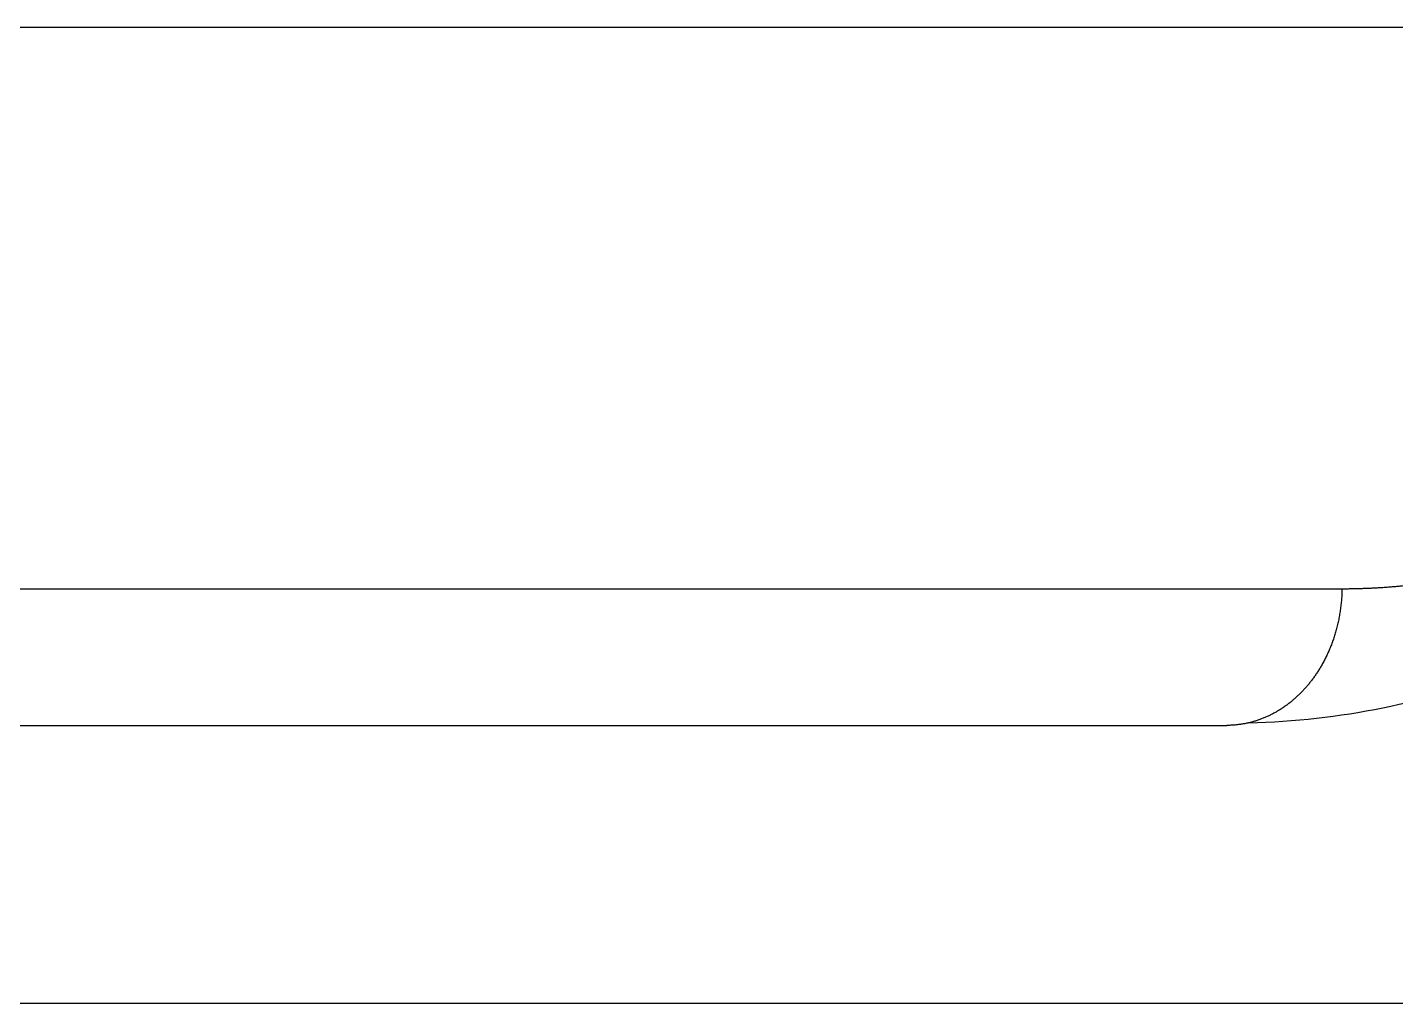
# Model space of a CAD drawing. Extents: x 8541 to 14664, y -60 to 2468.
# Drawn here: x 10134.95 to 10144.79, y 667.62 to 674.63 of the extents above; entities that cross this region are included whole.
import ezdxf

# ---------------------------------------------------------------- set-up
doc = ezdxf.new("R2010")
doc.units = 0
doc.header["$LTSCALE"] = 20
doc.header["$MEASUREMENT"] = 0
doc.layers.get('0').update_dxf_attribs({"linetype": 'CONTINUOUS'})

msp = doc.modelspace()

# ---------------------------------------------------------------- linework, layer by layer
at = {"color": 7, "linetype": 'Continuous'}
msp.add_line((10155.5001, 667.6167), (10103.8001, 667.6167), dxfattribs=at)
for points, knots in [([(10149.7831, 674.6341), (10148.2866, 674.6341), (10144.3772, 674.6341), (10137.6474, 674.6341), (10129.0153, 674.6341), (10117.9804, 674.6341), (10105.6871, 674.6341), (10092.2105, 674.6341), (10082.8108, 674.6341), (10078.1001, 674.6341)], [0, 0, 0, 0, 0.099385, 0.249641, 0.399809, 0.549875, 0.699941, 0.850016, 1, 1, 1, 1]), ([(10144.4009, 670.5992), (10144.4112, 670.5992), (10144.432, 670.5993), (10144.463, 670.5996), (10144.4941, 670.6001), (10144.5251, 670.6009), (10144.5561, 670.6019), (10144.5871, 670.6031), (10144.6181, 670.6045), (10144.649, 670.6061), (10144.6799, 670.6079), (10144.7108, 670.6099), (10144.7417, 670.6122), (10144.7725, 670.6147), (10144.8034, 670.6174), (10144.8342, 670.6203), (10144.865, 670.6234), (10144.8957, 670.6267), (10144.9265, 670.6303), (10144.9572, 670.634), (10144.9879, 670.638), (10145.0186, 670.6422), (10145.0492, 670.6466), (10145.0799, 670.6513), (10145.1105, 670.6561), (10145.1411, 670.6612), (10145.1716, 670.6664), (10145.2022, 670.6719), (10145.2327, 670.6776), (10145.2632, 670.6836), (10145.2937, 670.6897), (10145.3242, 670.696), (10145.3546, 670.7026), (10145.3851, 670.7094), (10145.4155, 670.7164), (10145.4458, 670.7236), (10145.4762, 670.731), (10145.5065, 670.7387), (10145.5369, 670.7465), (10145.5672, 670.7546), (10145.5974, 670.7629), (10145.6277, 670.7714), (10145.6579, 670.7801), (10145.6881, 670.789), (10145.7183, 670.7982), (10145.7485, 670.8075), (10145.7786, 670.8171), (10145.9317, 670.8669), (10146.2053, 670.9703), (10146.5941, 671.1568), (10146.9753, 671.38), (10147.3484, 671.6394), (10147.7122, 671.9337), (10148.0654, 672.2624), (10148.4078, 672.6249), (10148.6458, 672.9093), (10148.7879, 673.0909), (10148.8387, 673.157), (10148.8891, 673.2239), (10148.9392, 673.2915), (10148.989, 673.3598), (10149.0384, 673.4288), (10149.0875, 673.4986), (10149.1363, 673.5692), (10149.1847, 673.6404), (10149.2327, 673.7124), (10149.2805, 673.7852), (10149.3278, 673.8587), (10149.3749, 673.9329), (10149.4216, 674.0078), (10149.468, 674.0835), (10149.514, 674.16), (10149.5597, 674.2371), (10149.6051, 674.315), (10149.6501, 674.3937), (10149.6948, 674.4731), (10149.7392, 674.5531), (10149.7685, 674.6071), (10149.7831, 674.6341)], [0, 0, 0, 0, 0.005064, 0.010126, 0.015186, 0.020245, 0.025302, 0.030358, 0.035412, 0.040465, 0.045517, 0.050568, 0.055617, 0.060666, 0.065714, 0.070761, 0.075808, 0.080854, 0.085899, 0.090944, 0.095988, 0.101032, 0.106076, 0.11112, 0.116164, 0.121208, 0.126252, 0.131296, 0.13634, 0.141385, 0.14643, 0.151476, 0.156522, 0.161569, 0.166616, 0.171664, 0.176713, 0.181763, 0.186814, 0.191866, 0.19692, 0.201974, 0.20703, 0.212087, 0.217145, 0.222205, 0.227266, 0.23233, 0.299381, 0.366254, 0.433121, 0.500155, 0.567156, 0.633985, 0.700819, 0.767834, 0.778413, 0.788984, 0.799549, 0.810108, 0.820662, 0.831212, 0.841759, 0.852302, 0.862843, 0.873383, 0.883922, 0.894461, 0.905, 0.915541, 0.926084, 0.936629, 0.947178, 0.957731, 0.968289, 0.978853, 0.989423, 1, 1, 1, 1]), ([(10143.7322, 669.6354), (10144.3848, 669.6515), (10145.6099, 669.8998), (10147.2935, 670.8978), (10148.711, 672.3651), (10149.4936, 673.5863), (10149.8437, 674.2468)], [0, 0, 0, 0, 0.27039, 0.527358, 0.770588, 1, 1, 1, 1]), ([(10078.1001, 670.5992), (10082.8058, 670.5992), (10092.196, 670.5992), (10105.6593, 670.5992), (10117.9411, 670.5992), (10128.9648, 670.5992), (10137.3275, 670.5992), (10142.1821, 670.5992), (10144.4009, 670.5992)], [0, 0, 0, 0, 0.169117, 0.338339, 0.507549, 0.676759, 0.846085, 1, 1, 1, 1])]:
    msp.add_open_spline(points, degree=3, knots=knots, dxfattribs=at)
msp.add_rational_spline([(10144.4009, 670.5992), (10144.3969, 670.3228), (10144.3036, 670.0788), (10144.1484, 669.8977), (10143.9967, 669.7206), (10143.7966, 669.6167), (10143.5727, 669.6167)], [1.00016452459, 1.00372325509, 1.06501452257, 1.18403832703, 1.06735446252, 1.00615547088, 1.0004413521], degree=3, knots=[0, 0, 0, 0, 0.504964, 0.504964, 0.504964, 1, 1, 1, 1], dxfattribs=at)
msp.add_open_spline([(10078.1001, 669.6167), (10081.7807, 669.6167), (10088.6868, 669.6167), (10097.647, 669.6167), (10105.33, 669.6167), (10111.8376, 669.6167), (10117.4496, 669.6167), (10122.1747, 669.6167), (10126.1712, 669.6167), (10130.2944, 669.6167), (10134.1305, 669.6167), (10137.4245, 669.6167), (10140.4162, 669.6167), (10142.5242, 669.6167), (10143.5727, 669.6167)], degree=3, dxfattribs=at)

doc.saveas('drawing.dxf')
